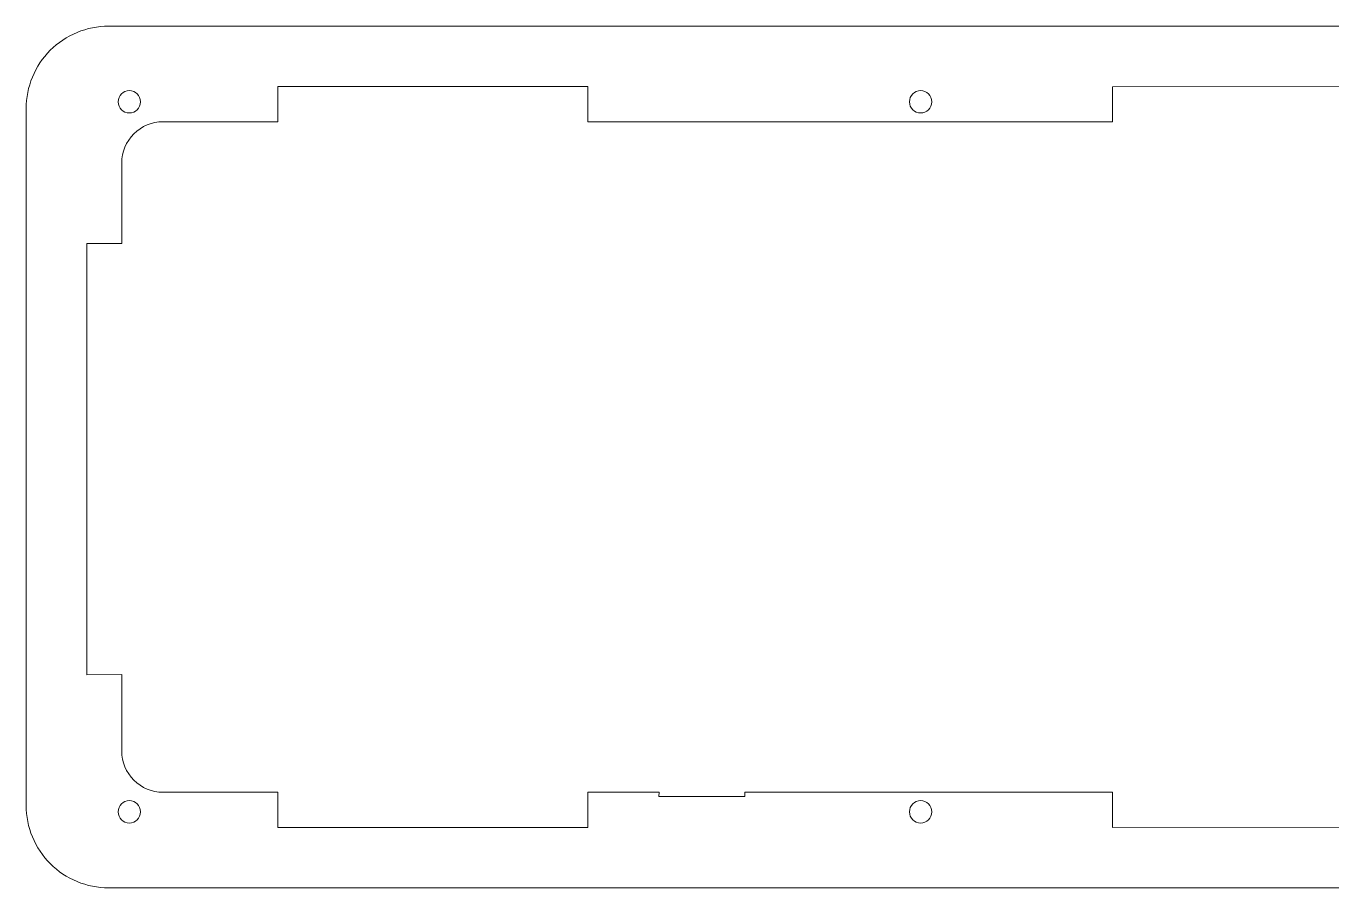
# Model space of a CAD drawing. Header units: centimetres. Extents: x -117 to 79, y -57 to 69.
# Drawn here: x -26.98 to -8, y 22.61 to 35.14 of the extents above; entities that cross this region are included whole.
import ezdxf

# ---------------------------------------------------------------- set-up
doc = ezdxf.new("R2010")
doc.units = ezdxf.units.CM
doc.header["$MEASUREMENT"] = 0
doc.layers.add('Layer 1', color=7, linetype='Continuous')

msp = doc.modelspace()

# ---------------------------------------------------------------- linework, layer by layer
at = {"layer": 'Layer 1', "lineweight": 9}
for points, knots in [([(5.24156, 34.25769), (5.24156, 34.25769), (5.24156, 35.13764), (5.24156, 35.13764), (5.24156, 35.13764), (9.58424, 35.13764), (9.58424, 35.13764), (9.9023, 35.13784), (10.20742, 35.01169), (10.43246, 34.78693), (10.6575, 34.56217), (10.78404, 34.2557), (10.78425, 33.93764), (10.78425, 33.93764), (10.78425, 23.81264), (10.78425, 23.81264), (10.78445, 23.49458), (10.65829, 23.18947), (10.43353, 22.96443), (10.20877, 22.73938), (9.9023, 22.61284), (9.58424, 22.61264), (9.58424, 22.61264), (-25.78201, 22.61264), (-25.78201, 22.61264), (-26.10006, 22.61244), (-26.40518, 22.73859), (-26.63022, 22.96335), (-26.85526, 23.18811), (-26.9818, 23.49458), (-26.98201, 23.81264), (-26.98201, 23.81264), (-26.98201, 33.93764), (-26.98201, 33.93764), (-26.98221, 34.2557), (-26.85605, 34.56081), (-26.63129, 34.78585), (-26.40653, 35.0109), (-26.10006, 35.13744), (-25.78201, 35.13764), (-25.78201, 35.13764), (3.74156, 35.13764), (3.74156, 35.13764), (3.74156, 35.13764), (3.74156, 34.25862), (3.74156, 34.25862), (3.74156, 34.25862), (0.96096, 34.25738), (0.96096, 34.25738), (0.96096, 34.25738), (0.96095, 33.74764), (0.96095, 33.74764), (0.96095, 33.74764), (-6.17967, 33.74764), (-6.17967, 33.74764), (-6.17967, 33.74764), (-6.1798, 34.25862), (-6.1798, 34.25862), (-6.1798, 34.25862), (-11.19453, 34.25761), (-11.19453, 34.25761), (-11.19453, 34.25761), (-11.19453, 33.74764), (-11.19453, 33.74764), (-11.19453, 33.74764), (-18.81671, 33.74764), (-18.81671, 33.74764), (-18.81671, 33.74764), (-18.81671, 34.26093), (-18.81671, 34.26093), (-18.81671, 34.26093), (-23.32455, 34.25796), (-23.32455, 34.25796), (-23.32455, 34.25796), (-23.32566, 33.74764), (-23.32566, 33.74764), (-23.32566, 33.74764), (-24.99201, 33.74764), (-24.99201, 33.74764), (-25.15124, 33.74754), (-25.3039, 33.68419), (-25.41643, 33.57152), (-25.52895, 33.45886), (-25.59211, 33.30687), (-25.59201, 33.14764), (-25.59201, 33.14764), (-25.59201, 31.97691), (-25.59201, 31.97691), (-25.59201, 31.97691), (-26.10201, 31.97596), (-26.10201, 31.97596), (-26.10201, 31.97596), (-26.10201, 25.71063), (-26.10201, 25.71063), (-26.10201, 25.71063), (-25.59201, 25.71155), (-25.59201, 25.71155), (-25.59201, 25.71155), (-25.59201, 24.60243), (-25.59201, 24.60243), (-25.5919, 24.4432), (-25.52855, 24.29053), (-25.41589, 24.178), (-25.30323, 24.06548), (-25.15124, 24.00233), (-24.99201, 24.00243), (-24.99201, 24.00243), (-23.32614, 24.00243), (-23.32614, 24.00243), (-23.32614, 24.00243), (-23.32466, 23.49245), (-23.32466, 23.49245), (-23.32466, 23.49245), (-18.81763, 23.48913), (-18.81763, 23.48913), (-18.81763, 23.48913), (-18.81763, 24.00243), (-18.81763, 24.00243), (-18.81763, 24.00243), (-17.78352, 24.00243), (-17.78352, 24.00243), (-17.78352, 24.00243), (-17.78451, 23.94014), (-17.78451, 23.94014), (-17.78451, 23.94014), (-16.53451, 23.94014), (-16.53451, 23.94014), (-16.53451, 23.94014), (-16.53451, 24.00243), (-16.53451, 24.00243), (-16.53451, 24.00243), (-11.19462, 24.00243), (-11.19462, 24.00243), (-11.19462, 24.00243), (-11.19486, 23.49179), (-11.19486, 23.49179), (-11.19486, 23.49179), (-6.18167, 23.49443), (-6.18167, 23.49443), (-6.18167, 23.49443), (-6.18035, 24.00243), (-6.18035, 24.00243), (-6.18035, 24.00243), (-5.85331, 24.00243), (-5.85331, 24.00243), (-5.85331, 24.00243), (-5.85451, 23.94014), (-5.85451, 23.94014), (-5.85451, 23.94014), (-5.10451, 23.94014), (-5.10451, 23.94014), (-5.10451, 23.94014), (-5.10189, 24.00243), (-5.10189, 24.00243), (-5.10189, 24.00243), (-1.12039, 24.00243), (-1.12039, 24.00243), (-1.12039, 24.00243), (0.95664, 24.00243), (0.95664, 24.00243), (0.95664, 24.00243), (0.95784, 23.49281), (0.95784, 23.49281), (0.95784, 23.49281), (5.16758, 23.49244), (5.16758, 23.49244), (5.16758, 23.49244), (6.42674, 23.49248), (6.42674, 23.49248), (6.42674, 23.49248), (6.4264, 24.00243), (6.4264, 24.00243), (6.4264, 24.00243), (8.78238, 24.00243), (8.78238, 24.00243), (8.94161, 24.00253), (9.09428, 24.06588), (9.2068, 24.17854), (9.31933, 24.2912), (9.38248, 24.4432), (9.38238, 24.60243), (9.38238, 24.60243), (9.38238, 25.7113), (9.38238, 25.7113), (9.38238, 25.7113), (9.89238, 25.71067), (9.89238, 25.71067), (9.89238, 25.71067), (9.89238, 31.976), (9.89238, 31.976), (9.89238, 31.976), (9.38238, 31.97599), (9.38238, 31.97599), (9.38238, 31.97599), (9.38238, 33.14764), (9.38238, 33.14764), (9.38228, 33.30687), (9.31893, 33.45954), (9.20627, 33.57206), (9.0936, 33.68458), (8.94161, 33.74774), (8.78238, 33.74764), (8.78238, 33.74764), (6.4267, 33.74764), (6.4267, 33.74764), (6.4267, 33.74764), (6.42656, 34.25862), (6.42656, 34.25862), (6.42656, 34.25862), (5.24156, 34.25769), (5.24156, 34.25769)], [0, 0, 0, 0, 0.01428571, 0.01428571, 0.01428571, 0.02857143, 0.02857143, 0.02857143, 0.04285714, 0.04285714, 0.04285714, 0.05714286, 0.05714286, 0.05714286, 0.07142857, 0.07142857, 0.07142857, 0.08571429, 0.08571429, 0.08571429, 0.1, 0.1, 0.1, 0.11428571, 0.11428571, 0.11428571, 0.12857143, 0.12857143, 0.12857143, 0.14285714, 0.14285714, 0.14285714, 0.15714286, 0.15714286, 0.15714286, 0.17142857, 0.17142857, 0.17142857, 0.18571429, 0.18571429, 0.18571429, 0.2, 0.2, 0.2, 0.21428571, 0.21428571, 0.21428571, 0.22857143, 0.22857143, 0.22857143, 0.24285714, 0.24285714, 0.24285714, 0.25714286, 0.25714286, 0.25714286, 0.27142857, 0.27142857, 0.27142857, 0.28571429, 0.28571429, 0.28571429, 0.3, 0.3, 0.3, 0.31428571, 0.31428571, 0.31428571, 0.32857143, 0.32857143, 0.32857143, 0.34285714, 0.34285714, 0.34285714, 0.35714286, 0.35714286, 0.35714286, 0.37142857, 0.37142857, 0.37142857, 0.38571429, 0.38571429, 0.38571429, 0.4, 0.4, 0.4, 0.41428571, 0.41428571, 0.41428571, 0.42857143, 0.42857143, 0.42857143, 0.44285714, 0.44285714, 0.44285714, 0.45714286, 0.45714286, 0.45714286, 0.47142857, 0.47142857, 0.47142857, 0.48571429, 0.48571429, 0.48571429, 0.5, 0.5, 0.5, 0.51428571, 0.51428571, 0.51428571, 0.52857143, 0.52857143, 0.52857143, 0.54285714, 0.54285714, 0.54285714, 0.55714286, 0.55714286, 0.55714286, 0.57142857, 0.57142857, 0.57142857, 0.58571429, 0.58571429, 0.58571429, 0.6, 0.6, 0.6, 0.61428571, 0.61428571, 0.61428571, 0.62857143, 0.62857143, 0.62857143, 0.64285714, 0.64285714, 0.64285714, 0.65714286, 0.65714286, 0.65714286, 0.67142857, 0.67142857, 0.67142857, 0.68571429, 0.68571429, 0.68571429, 0.7, 0.7, 0.7, 0.71428571, 0.71428571, 0.71428571, 0.72857143, 0.72857143, 0.72857143, 0.74285714, 0.74285714, 0.74285714, 0.75714286, 0.75714286, 0.75714286, 0.77142857, 0.77142857, 0.77142857, 0.78571429, 0.78571429, 0.78571429, 0.8, 0.8, 0.8, 0.81428571, 0.81428571, 0.81428571, 0.82857143, 0.82857143, 0.82857143, 0.84285714, 0.84285714, 0.84285714, 0.85714286, 0.85714286, 0.85714286, 0.87142857, 0.87142857, 0.87142857, 0.88571429, 0.88571429, 0.88571429, 0.9, 0.9, 0.9, 0.91428571, 0.91428571, 0.91428571, 0.92857143, 0.92857143, 0.92857143, 0.94285714, 0.94285714, 0.94285714, 0.95714286, 0.95714286, 0.95714286, 0.97142857, 0.97142857, 0.97142857, 0.98571429, 0.98571429, 0.98571429, 1, 1, 1, 1]), ([(-25.31951, 34.03764), (-25.31951, 34.12739), (-25.39226, 34.20014), (-25.482, 34.20014), (-25.57175, 34.20014), (-25.6445, 34.12739), (-25.6445, 34.03764), (-25.64451, 33.94789), (-25.57175, 33.87514), (-25.48201, 33.87514), (-25.39226, 33.87514), (-25.31951, 33.94789), (-25.31951, 34.03764)], [0, 0, 0, 0, 0.25, 0.25, 0.25, 0.5, 0.5, 0.5, 0.75, 0.75, 0.75, 1, 1, 1, 1]), ([(-13.81951, 34.03764), (-13.81951, 34.12739), (-13.89226, 34.20014), (-13.982, 34.20014), (-14.07175, 34.20014), (-14.1445, 34.12739), (-14.1445, 34.03764), (-14.14451, 33.94789), (-14.07175, 33.87514), (-13.98201, 33.87514), (-13.89226, 33.87514), (-13.81951, 33.94789), (-13.81951, 34.03764)], [0, 0, 0, 0, 0.25, 0.25, 0.25, 0.5, 0.5, 0.5, 0.75, 0.75, 0.75, 1, 1, 1, 1]), ([(-25.31951, 23.71764), (-25.31951, 23.80739), (-25.39226, 23.88014), (-25.482, 23.88014), (-25.57175, 23.88014), (-25.6445, 23.80739), (-25.6445, 23.71764), (-25.64451, 23.62789), (-25.57175, 23.55514), (-25.48201, 23.55514), (-25.39226, 23.55514), (-25.31951, 23.62789), (-25.31951, 23.71764)], [0, 0, 0, 0, 0.25, 0.25, 0.25, 0.5, 0.5, 0.5, 0.75, 0.75, 0.75, 1, 1, 1, 1]), ([(-13.81951, 23.71764), (-13.81951, 23.80739), (-13.89226, 23.88014), (-13.982, 23.88014), (-14.07175, 23.88014), (-14.1445, 23.80739), (-14.1445, 23.71764), (-14.14451, 23.62789), (-14.07175, 23.55514), (-13.98201, 23.55514), (-13.89226, 23.55514), (-13.81951, 23.62789), (-13.81951, 23.71764)], [0, 0, 0, 0, 0.25, 0.25, 0.25, 0.5, 0.5, 0.5, 0.75, 0.75, 0.75, 1, 1, 1, 1])]:
    msp.add_open_spline(points, degree=3, knots=knots, dxfattribs=at)

doc.saveas('drawing.dxf')
